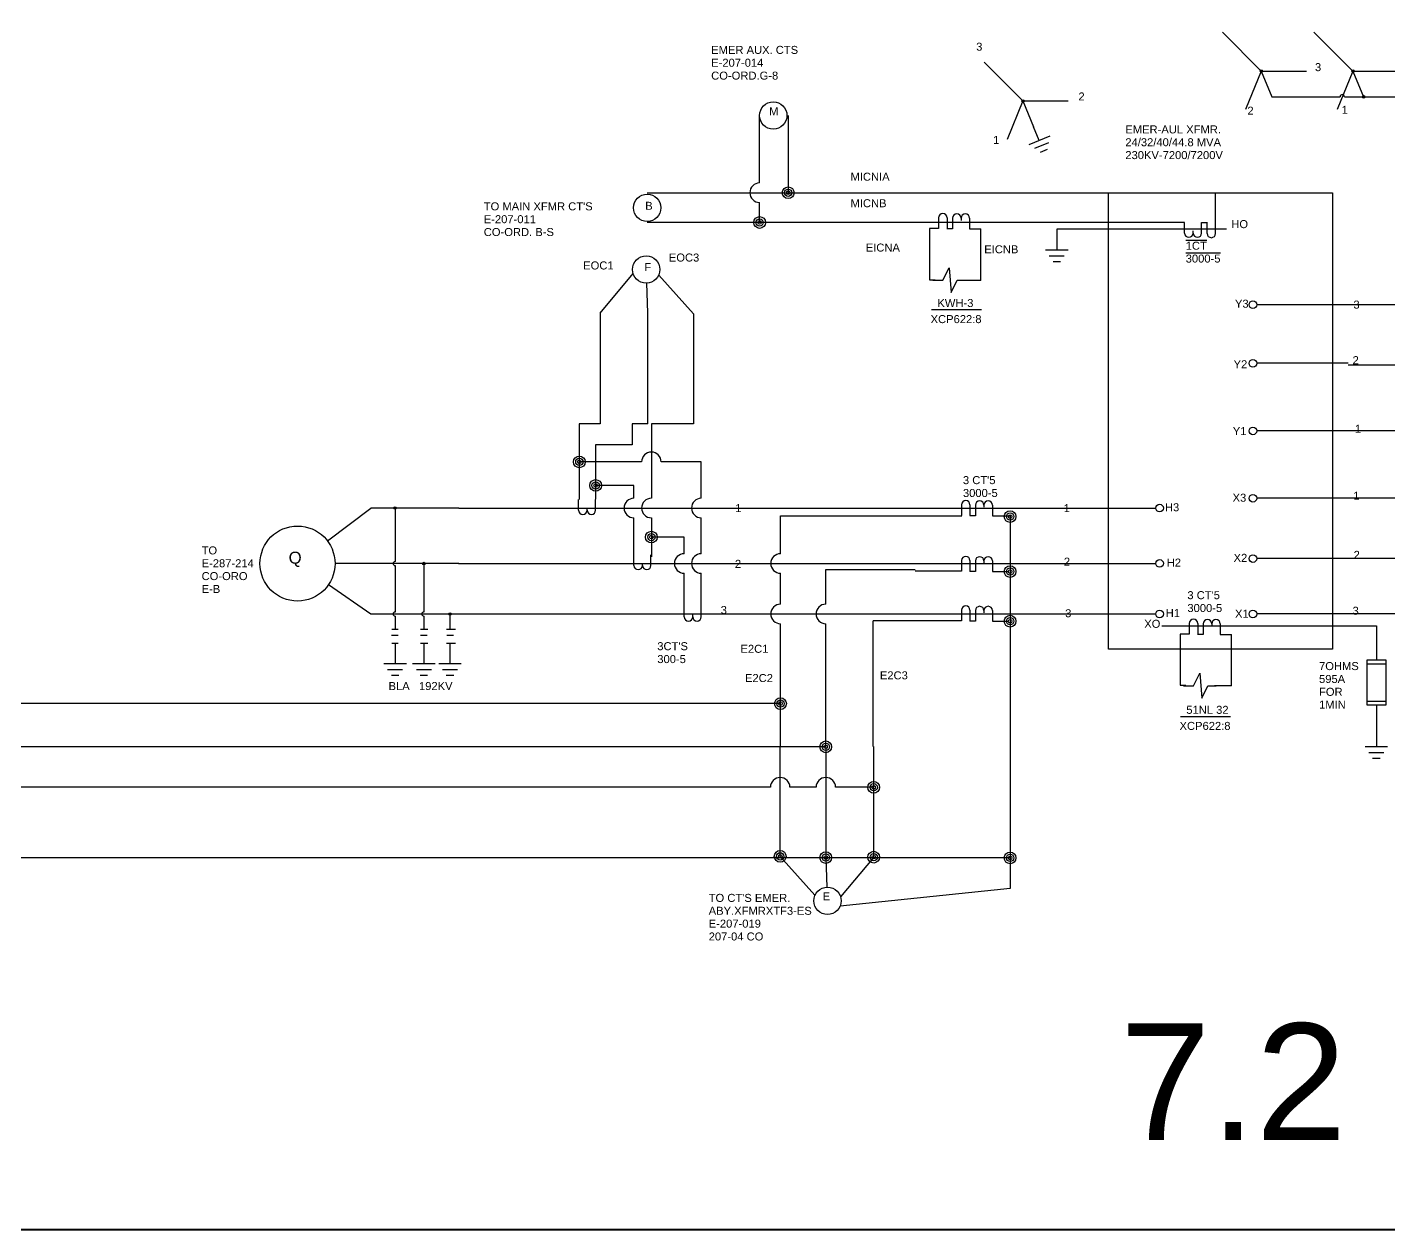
# Model space of a CAD drawing. Header units: millimetres. Extents: x 1 to 122, y 23 to 123.
# Drawn here: x 36.07 to 70.11, y 22.52 to 52.57 of the extents above; entities that cross this region are included whole.
import ezdxf
from ezdxf.enums import TextEntityAlignment as Align

# ---------------------------------------------------------------- set-up
doc = ezdxf.new("R2010")
doc.units = ezdxf.units.MM
doc.header["$MEASUREMENT"] = 0
doc.linetypes.add('HIDDEN2', pattern=[0.1875, 0.125, -0.0625])
doc.layers.add('SYMS', color=7, linetype='Continuous')
doc.layers.add('WIRES', color=7, linetype='Continuous')
doc.styles.get("Standard").update_dxf_attribs({"font": 'arial.ttf'})
doc.styles.add('WD', font='romans.shx')

# ---------------------------------------------------------------- blocks, each defined once
blk = doc.blocks.new('HT0_02')
blk.add_circle((0, 0), 0.0699)
at = {"style": 'WD', "flags": 1}
for tag, p in [('X2TERM01', (0, 0.0699)), ('X4TERM01', (-0.0699, 0)), ('X1TERM01', (0.0699, 0)), ('X8TERM01', (0, -0.0699))]:
    blk.add_attdef(tag, p, '', height=0.01, dxfattribs=at)
blk = doc.blocks.new('hntvrh65')
for p, q in [((188.593, 219.765), (188.593, 219.453)), ((188.843, 219.765), (188.843, 219.702)), ((189.093, 219.765), (189.093, 219.453))]:
    blk.add_line(p, q)
for centre in [(188.718, 219.765), (188.968, 219.765)]:
    blk.add_arc(centre, 0.125, 0, 180)
blk = doc.blocks.new('jtrcjuyr')
at = {"linetype": 'Continuous'}
blk.add_line((192.2987, 208.9641), (192.2987, 209.0083), dxfattribs=at)
for p, q in [((192.3423, 208.9532), (192.3423, 209.0075)), ((192.2987, 208.9532), (192.2987, 208.9641))]:
    blk.add_line(p, q)
blk.add_arc((192.3205, 208.9532), 0.0218, 180, 0)
blk = doc.blocks.new('WDDOT')
for radius in [0.03, 0.0187, 0.00929]:
    blk.add_circle((0, 0), radius)
blk = doc.blocks.new('htnvrj')
for p, q in [((189.066, 220.992), (189.113, 221.086)), ((189.113, 221.086), (189.129, 220.898)), ((188.99, 220.992), (189.066, 220.992)), ((189.129, 220.898), (189.175, 220.992)), ((189.175, 220.992), (189.236, 220.992))]:
    blk.add_line(p, q)
blk = doc.blocks.new('HMO13')
blk.add_circle((0, 0), 0.1875)
at = {"style": 'WD'}
for tag, p, width in [('INST', (0.3805, 0.4032), 0.7), ('LOC', (0.3805, 0.2336), 0.7), ('TAG1', (0.375, 0.0774), 0.9), ('DESC1', (0.376, -0.0789), 0.9), ('DESC2', (0.376, -0.2351), 0.9), ('DESC3', (0.376, -0.3914), 0.9), ('RATING3', (0.375, -0.5476), 0.8), ('RATING4', (0.375, -0.7039), 0.8), ('WDTAGALT', (0.375, -0.875), 0.7)]:
    blk.add_attdef(tag, p, '', height=0.125, dxfattribs=dict(at, width=width))
at = {"style": 'WD', "flags": 1}
for tag, p in [('X0TERM01', (-0.0938, 0.1624)), ('X4TERM02', (-0.1875, 0)), ('X0TERM04', (0.1326, -0.1326)), ('X0TERM03', (-0.0938, -0.1624))]:
    blk.add_attdef(tag, p, '', height=0.0125, dxfattribs=at)
at = {"style": 'WD', "flags": 9}
blk.add_attdef('FAMILY', text='', height=0.01, dxfattribs=at).set_placement((-0.0053, 0.1698), align=Align.CENTER)
at = {"linetype": 'Continuous', "style": 'WD', "flags": 1}
for tag, p in [('MFG', (0, 0.1404)), ('CAT', (0, 0.1593))]:
    blk.add_attdef(tag, text='', height=0.01, dxfattribs=at).set_placement(p, align=Align.MIDDLE)
at = {"style": 'WD', "width": 0.8}
blk.add_attdef('RATING1', text='', height=0.1, dxfattribs=at).set_placement((0, 0), align=Align.CENTER)
at = {"linetype": 'Continuous', "style": 'WD', "flags": 9}
blk.add_attdef('ASSYCODE', text='', height=0.01, dxfattribs=at).set_placement((0, 0.125), align=Align.CENTER)
at = {"style": 'WD', "width": 0.8}
blk.add_attdef('RATING2', text='', height=0.1, dxfattribs=at).set_placement((0, -0.0312), align=Align.TOP_CENTER)
blk = doc.blocks.new('VGND2')
for p, q in [((0.09375, 0), (-0.09375, 0)), ((-0.0625, -0.046875), (0.0625, -0.046875)), ((-0.03125, -0.09375), (0.03125, -0.09375))]:
    blk.add_line(p, q)
at = {"style": 'WD', "flags": 1}
blk.add_attdef('X2TERM01', (0, 0), '', height=0.01, dxfattribs=at)
blk = doc.blocks.new('VFU0')
for p, q in [((-0.078, -0.188), (-0.078, 0.188)), ((-0.078, 0.188), (0.078, 0.188)), ((-0.078, 0.156), (0.078, 0.156)), ((0.078, 0.188), (0.078, -0.188)), ((-0.078, -0.156), (0.078, -0.156)), ((0.078, -0.188), (-0.078, -0.188))]:
    blk.add_line(p, q)
at = {"linetype": 'Continuous', "style": 'WD'}
for tag, height, flags, p in [('TERM01', 0.0625, 8, (-0.055, 0.207)), ('ASSYCODE', 0.01, 9, (-0.078, -0.105)), ('MFG', 0.01, 9, (-0.08, -0.088)), ('CAT', 0.01, 9, (-0.08, -0.073))]:
    blk.add_attdef(tag, text='', height=height, dxfattribs=dict(at, flags=flags)).set_placement(p, align=Align.RIGHT)
at = {"style": 'WD', "width": 0.7}
blk.add_attdef('RATING1', text='', height=0.0938, rotation=90, dxfattribs=at).set_placement((0, 0), align=Align.MIDDLE_CENTER)
at = {"color": 7, "style": 'WD', "flags": 1}
for tag, p in [('X2TERM01', (0, 0.188)), ('X8TERM02', (0, -0.188))]:
    blk.add_attdef(tag, p, '', height=0.01, dxfattribs=at)
at = {"style": 'WD', "width": 0.7}
for tag, p in [('INST', (0.185, 0.163)), ('LOC', (0.185, 0.078)), ('DESC1', (0.18, -0.103)), ('DESC2', (0.18, -0.197)), ('DESC3', (0.18, -0.281))]:
    blk.add_attdef(tag, p, '', height=0.0625, dxfattribs=at)
at = {"style": 'WD', "flags": 9}
blk.add_attdef('FAMILY', text='', height=0.01, dxfattribs=at).set_placement((-0.08, -0.036), align=Align.RIGHT)
at = {"linetype": 'Continuous', "style": 'WD', "flags": 8}
blk.add_attdef('TERM02', text='', height=0.0625, dxfattribs=at).set_placement((-0.041, -0.213), align=Align.TOP_RIGHT)
blk = doc.blocks.new('HGND2')
for p, q in [((0.125, 0), (0, 0)), ((0.125, 0.09375), (0.125, -0.09375)), ((0.171875, 0.0625), (0.171875, -0.0625)), ((0.21875, 0.03125), (0.21875, -0.03125))]:
    blk.add_line(p, q)
at = {"style": 'WD', "width": 0.8}
for tag, p in [('INST', (0.25, 0.3125)), ('LOC', (0.25, 0.15625)), ('TAG1', (0.25, 0)), ('DESC1', (0.25, -0.15625)), ('DESC2', (0.25, -0.3125))]:
    blk.add_attdef(tag, text='', height=0.125, dxfattribs=at).set_placement(p, align=Align.MIDDLE_LEFT)
at = {"style": 'WD', "flags": 1}
for tag in ['ASSYCODE', 'CAT', 'X4TERM01', 'MFG', 'FAMILY']:
    blk.add_attdef(tag, (0, 0), '', height=0.01, dxfattribs=at)

msp = doc.modelspace()

# ---------------------------------------------------------------- linework, layer by layer
at = {"linetype": 'Continuous'}
for p, q in [((63.099, 37.026), (63.099, 48.433)), ((63.192, 48.433), (68.702, 48.433)), ((68.702, 48.433), (68.702, 37.026)), ((50.389, 45.425), (51.218, 46.413)), ((52.727, 45.404), (51.856, 46.376)), ((51.587, 45.435), (51.557, 46.173)), ((68.702, 37.026), (63.099, 37.026)), ((54.892, 31.849), (55.762, 30.877)), ((56.032, 31.819), (56.062, 31.08)), ((57.23, 31.829), (56.401, 30.84)), ((60.64, 31.049), (56.389, 30.604))]:
    msp.add_line(p, q, dxfattribs=at)
for p, q in [((58.674, 45.514), (59.923, 45.514)), ((43.574, 39.732), (44.661, 40.552)), ((44.661, 37.904), (43.598, 38.635)), ((45.185, 37.524), (45.343, 37.524)), ((45.9, 37.524), (46.083, 37.524)), ((46.548, 37.524), (46.773, 37.524)), ((45.177, 37.375), (45.343, 37.375)), ((45.185, 37.176), (45.343, 37.176)), ((45.9, 37.375), (46.066, 37.375)), ((45.9, 37.176), (46.083, 37.176)), ((46.548, 37.176), (46.773, 37.176)), ((46.557, 37.375), (46.723, 37.375)), ((64.896, 35.347), (66.145, 35.347))]:
    msp.add_line(p, q)
at = {"color": 5, "lineweight": 40}
msp.add_lwpolyline([(1.434, 123.197), (122.406, 123.197), (122.406, 22.517), (1.434, 22.517)], close=True, dxfattribs=at)
at = {"layer": 'WIRES'}
for p, q in [((65.946, 52.445), (66.919, 51.472)), ((68.236, 52.445), (69.209, 51.472)), ((59.987, 51.699), (60.96, 50.726)), ((66.919, 51.472), (66.522, 50.512)), ((66.919, 51.472), (68.05, 51.472)), ((66.919, 51.472), (67.185, 50.83)), ((69.209, 51.472), (68.812, 50.512)), ((69.209, 51.472), (70.34, 51.472)), ((69.209, 51.472), (69.475, 50.83)), ((60.96, 50.726), (60.563, 49.766)), ((60.96, 50.726), (62.091, 50.726)), ((60.96, 50.726), (61.226, 50.084)), ((67.185, 50.83), (68.889, 50.83)), ((68.997, 50.83), (70.411, 50.83)), ((66.045, 47.522), (61.807, 47.522)), ((61.807, 47.522), (61.807, 46.998)), ((46.862, 40.552), (44.661, 40.552)), ((45.266, 40.552), (45.266, 39.217)), ((46.862, 39.167), (43.764, 39.167)), ((45.984, 39.167), (45.984, 37.954)), ((45.266, 39.117), (45.266, 37.954)), ((46.862, 37.904), (44.661, 37.904)), ((45.266, 37.854), (45.266, 37.524)), ((45.984, 37.854), (45.984, 37.524)), ((46.638, 37.904), (46.638, 37.524)), ((64.435, 37.606), (69.796, 37.606)), ((69.796, 37.606), (69.796, 36.758)), ((45.266, 37.176), (45.266, 36.659)), ((45.984, 37.176), (45.984, 36.659)), ((46.638, 37.176), (46.638, 36.659)), ((69.796, 35.633), (69.796, 34.587))]:
    msp.add_line(p, q, dxfattribs=at)
at = {"layer": 'WIRES', "linetype": 'Continuous'}
for p, q in [((54.378, 48.677), (54.378, 50.34)), ((55.092, 50.363), (55.092, 48.433)), ((51.569, 48.433), (65.861, 48.433)), ((65.777, 47.682), (65.777, 48.433)), ((54.378, 47.69), (54.378, 48.188)), ((65.002, 47.69), (51.564, 47.69)), ((65.428, 47.69), (65.57, 47.69)), ((58.852, 47.538), (58.626, 47.538)), ((58.626, 47.538), (58.626, 46.259)), ((59.201, 47.53), (59.059, 47.53)), ((59.627, 47.53), (59.906, 47.53)), ((59.906, 46.243), (59.906, 47.53)), ((58.626, 46.259), (58.77, 46.259)), ((59.906, 46.243), (59.482, 46.243)), ((71.372, 45.636), (66.804, 45.636)), ((50.389, 45.425), (50.389, 42.657)), ((51.587, 42.654), (51.587, 45.435)), ((52.727, 45.404), (52.727, 42.654)), ((69.093, 44.17), (66.804, 44.17)), ((71.383, 44.127), (69.093, 44.127)), ((50.389, 42.657), (49.871, 42.657)), ((49.871, 42.657), (49.871, 40.766)), ((51.587, 42.654), (51.192, 42.654)), ((51.192, 42.654), (51.192, 42.133)), ((52.727, 42.654), (51.672, 42.654)), ((51.672, 42.654), (51.672, 40.798)), ((71.369, 42.48), (66.804, 42.48)), ((51.192, 42.133), (50.279, 42.133)), ((50.279, 42.133), (50.279, 40.778)), ((51.427, 41.707), (49.871, 41.707)), ((52.919, 41.707), (51.916, 41.707)), ((52.919, 40.798), (52.919, 41.707)), ((51.235, 41.119), (50.279, 41.119)), ((51.235, 40.798), (51.235, 41.119)), ((46.862, 40.553), (64.28, 40.553)), ((69.088, 40.798), (66.804, 40.798)), ((71.372, 40.801), (69.088, 40.801)), ((51.235, 39.386), (51.235, 40.309)), ((51.672, 40.309), (51.672, 39.338)), ((52.919, 39.413), (52.919, 40.309)), ((54.899, 39.413), (54.899, 40.358)), ((54.899, 40.358), (59.43, 40.358)), ((59.772, 40.362), (59.63, 40.362)), ((60.198, 40.362), (60.64, 40.362)), ((60.64, 40.362), (60.64, 31.049)), ((52.493, 39.828), (51.672, 39.828)), ((52.493, 39.413), (52.493, 39.828)), ((46.849, 39.169), (64.28, 39.169)), ((71.383, 39.291), (66.804, 39.291)), ((52.493, 38.1), (52.493, 38.924)), ((52.919, 38.1), (52.919, 38.924)), ((54.899, 38.15), (54.899, 38.924)), ((56.032, 38.15), (56.032, 39.015)), ((56.032, 39.015), (58.265, 39.015)), ((59.423, 38.975), (58.265, 38.975)), ((59.772, 38.966), (59.63, 38.966)), ((60.198, 38.966), (60.606, 38.966)), ((46.859, 37.906), (64.28, 37.906)), ((71.369, 37.906), (66.804, 37.906)), ((54.899, 34.599), (54.899, 37.661)), ((56.032, 34.586), (56.032, 37.661)), ((57.217, 34.596), (57.217, 37.734)), ((58.811, 37.734), (57.217, 37.734)), ((59.423, 37.734), (58.811, 37.734)), ((59.772, 37.726), (59.63, 37.726)), ((60.198, 37.726), (60.572, 37.726)), ((65.118, 37.402), (64.892, 37.402)), ((64.892, 37.402), (64.892, 36.123)), ((65.467, 37.394), (65.325, 37.394)), ((65.893, 37.394), (66.173, 37.394)), ((66.173, 36.107), (66.173, 37.394)), ((64.892, 36.123), (65.036, 36.123)), ((66.173, 36.107), (65.749, 36.107)), ((54.899, 35.666), (35.505, 35.666)), ((56.032, 34.586), (34.608, 34.586)), ((54.892, 31.849), (54.892, 34.599)), ((56.032, 34.586), (56.032, 31.819)), ((57.23, 31.829), (57.23, 34.596)), ((54.647, 33.575), (33.385, 33.575)), ((55.788, 33.575), (55.136, 33.575)), ((57.23, 33.575), (56.277, 33.575)), ((60.64, 31.81), (31.348, 31.81))]:
    msp.add_line(p, q, dxfattribs=at)
at = {"layer": 'WIRES'}
for centre, radius, start, end in [((68.943, 50.83), 0.0541, 0, 180), ((45.266, 39.167), 0.05, 90, 270), ((45.266, 37.904), 0.05, 90, 270), ((45.984, 37.904), 0.05, 90, 270)]:
    msp.add_arc(centre, radius, start, end, dxfattribs=at)
at = {"layer": 'WIRES', "linetype": 'Continuous'}
for centre, start, end in [((54.378, 48.433), 90, 270), ((51.672, 41.707), 0, 180), ((51.235, 40.553), 90, 270), ((51.672, 40.553), 90, 270), ((52.919, 40.553), 90, 270), ((52.493, 39.169), 90, 270), ((52.919, 39.169), 90, 270), ((54.899, 39.169), 90, 270), ((54.899, 37.906), 90, 270), ((56.032, 37.906), 90, 270), ((54.892, 33.575), 0, 180), ((56.032, 33.575), 0, 180)]:
    msp.add_arc(centre, 0.244, start, end, dxfattribs=at)

# ---------------------------------------------------------------- block references
at = {"linetype": 'Continuous', "xscale": 4.888874362020808, "yscale": 4.888874362020808, "zscale": 4.888874362020808, "rotation": 180}
for p in [(999.189, 1069.35), (999.76, 1062.181), (999.76, 1060.786), (999.76, 1059.545), (1005.456, 1059.214)]:
    msp.add_blockref('jtrcjuyr', p, dxfattribs=at)
for name, p, xscale, yscale, zscale in [('hntvrh65', (-101.385, -139.333), 0.8514948915127982, 0.8514948915127982, 0.8514948915127982), ('htnvrj', (-566.09, -684.348), 3.305987744164149, 3.305987744164149, 3.305987744164149), ('hntvrh65', (-100.814, -146.501), 0.8514948915127982, 0.8514948915127982, 0.8514948915127982), ('hntvrh65', (-100.814, -147.897), 0.8514948915127982, 0.8514948915127982, 0.8514948915127982), ('hntvrh65', (-100.814, -149.138), 0.8514948915127982, 0.8514948915127982, 0.8514948915127982), ('hntvrh65', (-95.119, -149.469), 0.8514948915127982, 0.8514948915127982, 0.8514948915127982), ('htnvrj', (-559.824, -694.484), 3.305987744164149, 3.305987744164149, 3.305987744164149)]:
    msp.add_blockref(name, p, dxfattribs=dict(xscale=xscale, yscale=yscale, zscale=zscale))
at = {"xscale": 0.8514948915127982, "yscale": 0.8514948915127982, "zscale": 0.8514948915127982, "rotation": 180}
for p in [(226.014, 234.554), (210.865, 227.63), (212.247, 226.249), (213.505, 224.964)]:
    msp.add_blockref('hntvrh65', p, dxfattribs=at)
at = {"linetype": 'Continuous', "xscale": 4.888874362020808, "yscale": 4.888874362020808, "zscale": 4.888874362020808}
msp.add_blockref('jtrcjuyr', (-874.561, -974.129), dxfattribs=at)
at = {"layer": 'SYMS'}
for p in [(66.919, 51.472), (69.209, 51.472), (60.96, 50.726), (69.475, 50.83), (45.266, 40.552), (45.984, 39.167), (46.638, 37.904)]:
    msp.add_blockref('WDDOT', p, dxfattribs=at)
for name, p, xscale, yscale, zscale, rotation in [('HT0_02', (54.72, 50.363), 4.888874362020808, 4.888874362020808, 4.888874362020808, 180), ('HGND2', (61.226, 50.084), 3, 3, 3, 292.4999999999999), ('HT0_02', (51.569, 48.058), 4.888874362020808, 4.888874362020808, 4.888874362020808, 180), ('HT0_02', (51.544, 46.514), 4.888874362020808, 4.888874362020808, 4.888874362020808, 270), ('HT0_02', (56.075, 30.739), 4.888874362020808, 4.888874362020808, 4.888874362020808, 89.99999999999999)]:
    msp.add_blockref(name, p, dxfattribs=dict(at, xscale=xscale, yscale=yscale, zscale=zscale, rotation=rotation))
at = {"layer": 'SYMS', "linetype": 'Continuous', "xscale": 4.888874362020808, "yscale": 4.888874362020808, "zscale": 4.888874362020808}
for p in [(55.092, 48.433), (54.378, 47.69), (49.871, 41.707), (50.279, 41.119), (60.64, 40.341), (51.672, 39.828), (60.64, 38.966), (60.64, 37.726), (54.899, 35.666), (56.032, 34.586), (57.23, 33.575), (54.892, 31.849), (56.032, 31.819), (57.23, 31.829), (60.64, 31.81)]:
    msp.add_blockref('WDDOT', p, dxfattribs=at)
at = {"layer": 'SYMS'}
for name, p, xscale, yscale, zscale in [('VGND2', (61.807, 46.998), 3, 3, 3), ('HMO13', (42.826, 39.167), 5, 5, 5), ('VGND2', (45.266, 36.659), 3, 3, 3), ('VGND2', (45.984, 36.659), 3, 3, 3), ('VGND2', (46.638, 36.659), 3, 3, 3), ('VFU0', (69.796, 36.195), 3, 3, 3), ('VGND2', (69.796, 34.587), 3, 3, 3)]:
    msp.add_blockref(name, p, dxfattribs=dict(at, xscale=xscale, yscale=yscale, zscale=zscale))
at = {"layer": 'SYMS', "linetype": 'HIDDEN2', "xscale": 1.365313447415493, "yscale": 1.365313447415493, "zscale": 1.365313447415493}
for p in [(66.709, 45.636), (66.709, 44.17), (66.709, 42.48), (66.709, 40.798), (64.375, 40.553), (64.375, 39.169), (66.709, 39.291), (64.375, 37.906), (66.709, 37.906)]:
    msp.add_blockref('HT0_02', p, dxfattribs=at)

# ---------------------------------------------------------------- texts
for s, height, p in [('EMER AUX. CTS', 0.2, (53.167, 51.903)), ('3', 0.2, (59.791, 51.983)), ('E-207-014', 0.2, (53.167, 51.582)), ('CO-ORD.G-8', 0.2, (53.167, 51.26)), ('3', 0.2, (68.261, 51.472)), ('2', 0.2, (62.347, 50.739)), ('M', 0.2, (54.616, 50.369)), ('2', 0.2, (66.571, 50.384)), ('1', 0.2, (68.928, 50.406)), ('EMER-AUL XFMR.', 0.2, (63.52, 49.916)), ('1', 0.2, (60.213, 49.651)), ('24/32/40/44.8 MVA', 0.2, (63.52, 49.595)), ('230KV-7200/7200V', 0.2, (63.52, 49.274)), ('MICNIA', 0.2, (56.65, 48.734)), ("TO MAIN XFMR CT'S", 0.2, (47.482, 47.993)), ('B', 0.2, (51.518, 48.006)), ('MICNB', 0.2, (56.65, 48.071)), ('E-207-011', 0.2, (47.482, 47.672)), ('HO', 0.2, (66.169, 47.549)), ('CO-ORD. B-S', 0.2, (47.482, 47.351)), ('EICNA', 0.2, (57.031, 46.963)), ('EICNB', 0.2, (59.993, 46.92)), ('%%O1CT', 0.2, (65.029, 47.009)), ('EOC1', 0.2, (49.967, 46.516)), ('F', 0.2, (51.494, 46.476)), ('EOC3', 0.2, (52.109, 46.714)), ('%%O3000-5', 0.2, (65.029, 46.688)), ('KWH-3', 0.2, (58.822, 45.577)), ('Y3', 0.2, (66.26, 45.56)), ('3', 0.2, (69.221, 45.537)), ('XCP622:8', 0.2, (58.652, 45.175)), ('Y2', 0.2, (66.226, 44.047)), ('2', 0.2, (69.201, 44.149)), ('Y1', 0.2, (66.206, 42.377)), ('1', 0.2, (69.258, 42.434)), ("3 CT'5", 0.2, (59.46, 41.151)), ('3000-5', 0.2, (59.46, 40.83)), ('X3', 0.2, (66.201, 40.712)), ('1', 0.2, (69.219, 40.763)), ('1', 0.2, (53.769, 40.453)), ('1', 0.2, (61.978, 40.452)), ('H3', 0.2, (64.51, 40.473)), ('TO', 0.2, (40.429, 39.395)), ('2', 0.2, (69.227, 39.283)), ('E-287-214', 0.2, (40.429, 39.074)), ('Q', 0.3, (42.604, 39.163)), ('2', 0.2, (53.76, 39.059)), ('2', 0.2, (61.982, 39.113)), ('H2', 0.2, (64.555, 39.091)), ('X2', 0.2, (66.226, 39.209)), ('CO-ORO', 0.2, (40.429, 38.753)), ('E-B', 0.2, (40.429, 38.431)), ("3 CT'5", 0.2, (65.071, 38.276)), ('3000-5', 0.2, (65.071, 37.955)), ('3', 0.2, (53.405, 37.906)), ('3', 0.2, (62.015, 37.824)), ('H1', 0.2, (64.529, 37.828)), ('X1', 0.2, (66.262, 37.813)), ('3', 0.2, (69.199, 37.887)), ('XO', 0.2, (63.993, 37.561)), ("3CT'S", 0.2, (51.82, 37.001)), ('E2C1', 0.2, (53.899, 36.936)), ('300-5', 0.2, (51.82, 36.679)), ('E2C3', 0.2, (57.384, 36.272)), ('7OHMS', 0.2, (68.362, 36.504)), ('BLA   192KV', 0.2, (45.102, 36.005)), ('E2C2', 0.2, (54.012, 36.205)), ('595A', 0.2, (68.362, 36.182)), ('1MIN', 0.2, (68.362, 35.54)), ('FOR', 0.2, (68.362, 35.861)), ('51NL 32', 0.2, (65.044, 35.411)), ('XCP622:8', 0.2, (64.875, 35.009)), ("TO CT'S EMER.", 0.2, (53.105, 30.711)), ('E', 0.2, (55.952, 30.75)), ('ABY.XFMRXTF3-ES', 0.2, (53.105, 30.389)), ('E-207-019', 0.2, (53.105, 30.068)), ('207-04 CO', 0.2, (53.105, 29.747))]:
    msp.add_text(s, height=height).set_placement(p)
at = {"lineweight": 100}
msp.add_text('7.2 kV Bus Three-Line Diagram', height=2.91684, dxfattribs=at).set_placement((63.383, 24.759))

doc.saveas('drawing.dxf')
